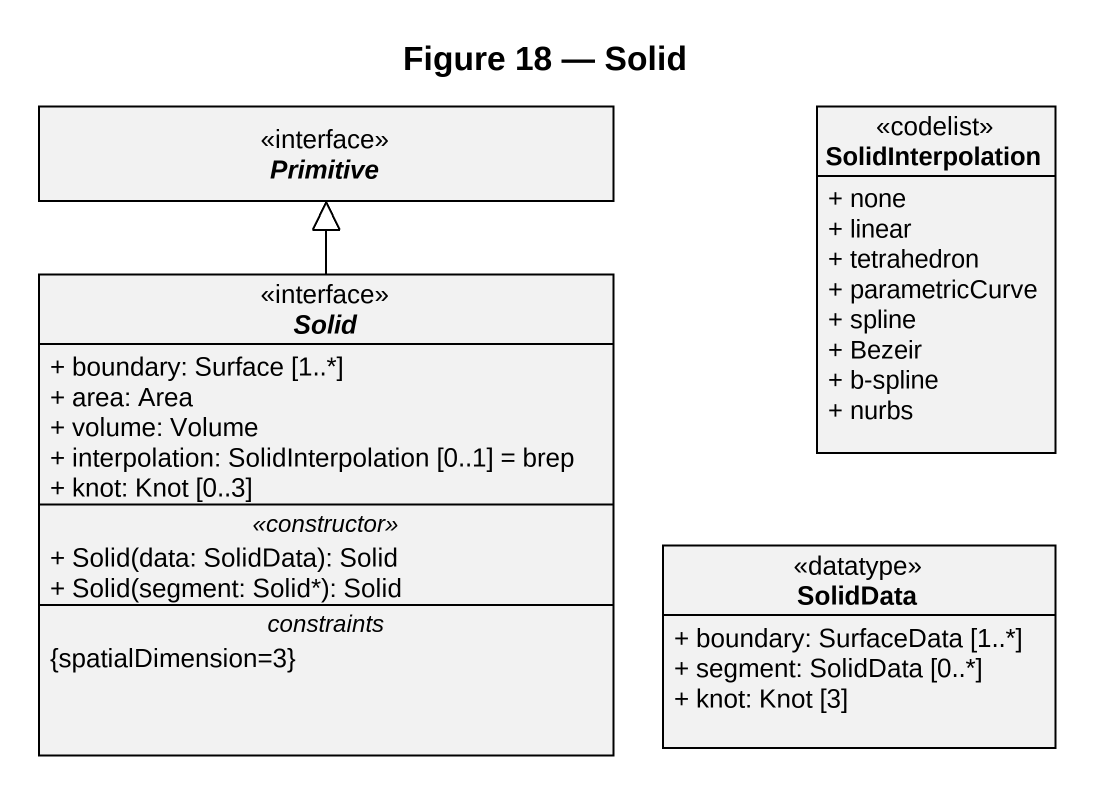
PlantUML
@startuml
title Figure 18 — Solid
hide circle
hide empty members
skinparam classAttributeIconSize 0
interface Primitive
class SolidInterpolation <<codelist>> {
  + none
  + linear
  + tetrahedron
  + parametricCurve
  + spline
  + Bezeir
  + b-spline
  + nurbs
}
interface Solid {
  + boundary: Surface [1..*]
  + area: Area
  + volume: Volume
  + interpolation: SolidInterpolation [0..1] = brep
  + knot: Knot [0..3]
  .. <<constructor>> ..
  + Solid(data: SolidData): Solid
  + Solid(segment: Solid*): Solid
  -- constraints --
  {spatialDimension=3}
}
class SolidData <<datatype>> {
  + boundary: SurfaceData [1..*]
  + segment: SolidData [0..*]
  + knot: Knot [3]
}
Solid -up-|> Primitive
@enduml
